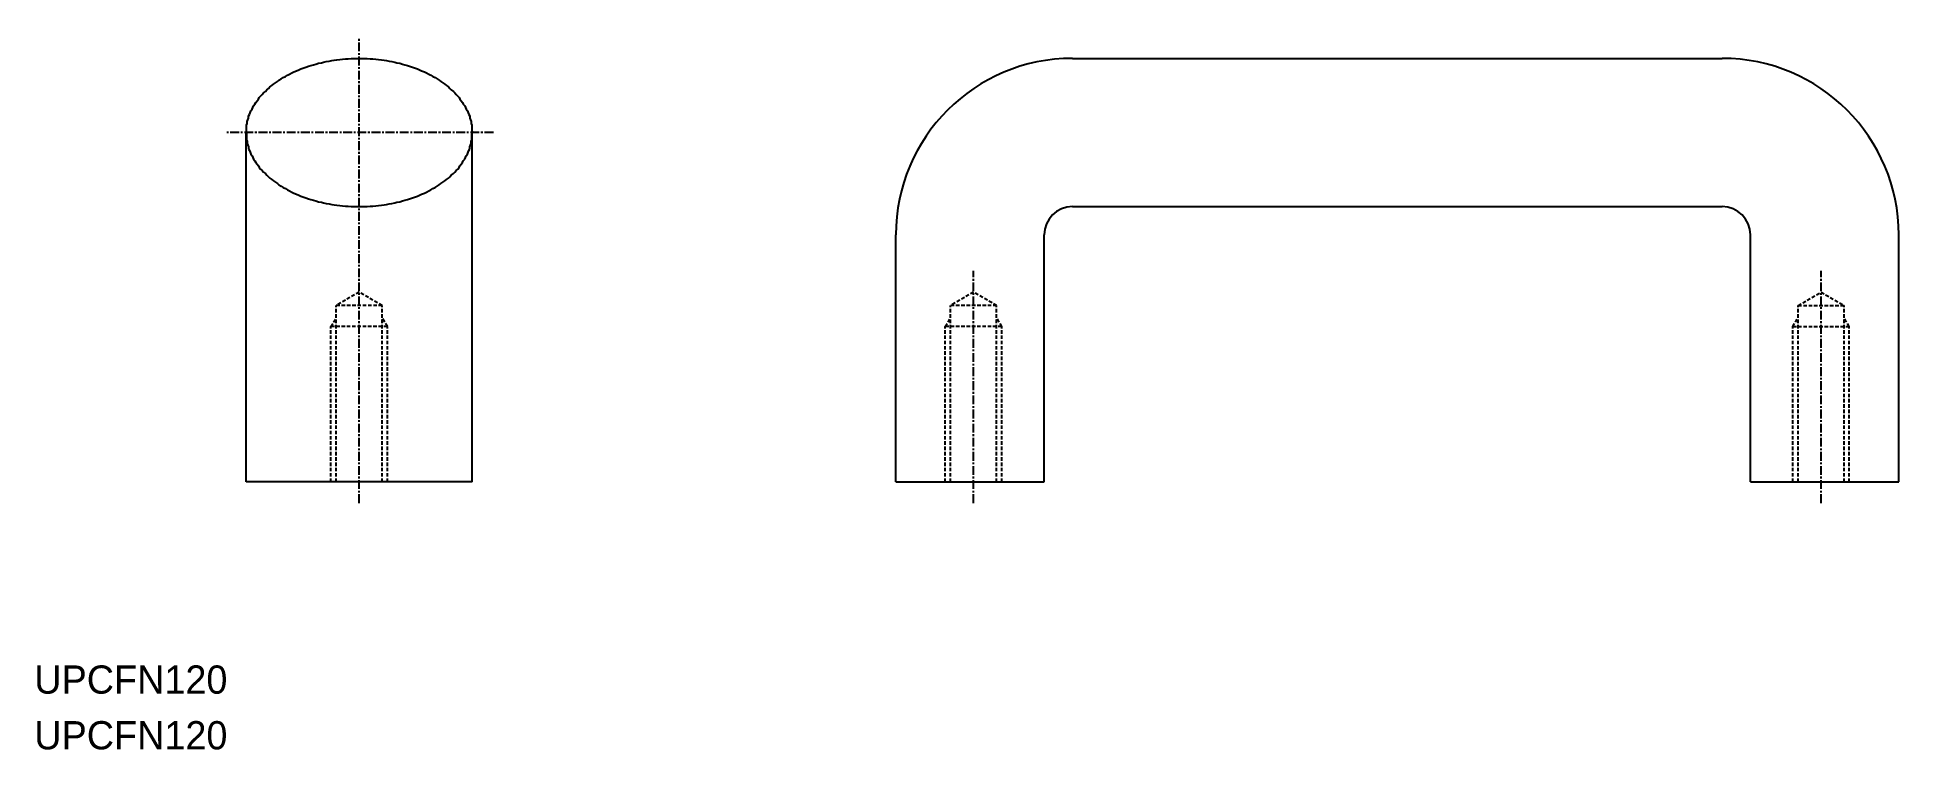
# Model space of a CAD drawing. Extents: x -11313 to -11049, y -447 to -346.
import ezdxf

# ---------------------------------------------------------------- set-up
doc = ezdxf.new("R2010")
doc.units = 0
doc.linetypes.add('CENTER', pattern=[2, 1.25, -0.25, 0.25, -0.25])
doc.linetypes.add('DASHED', pattern=[0.75, 0.5, -0.25])
doc.layers.get('0').update_dxf_attribs({"linetype": 'CONTINUOUS'})
doc.layers.add('CENTER', color=1, linetype='CENTER')

msp = doc.modelspace()

# ---------------------------------------------------------------- linework, layer by layer
at = {"color": 7, "linetype": 'CONTINUOUS'}
for p, q in [((-11166.05, -348.61), (-11074.05, -348.61)), ((-11283.05, -408.61), (-11283.05, -359.11)), ((-11251.05, -408.61), (-11251.05, -359.11)), ((-11166.05, -369.61), (-11074.05, -369.61)), ((-11191.05, -408.61), (-11191.05, -373.61)), ((-11170.05, -408.61), (-11170.05, -373.61)), ((-11070.05, -408.61), (-11070.05, -373.61)), ((-11049.05, -408.61), (-11049.05, -373.61)), ((-11251.05, -408.61), (-11283.05, -408.61)), ((-11191.05, -408.61), (-11170.05, -408.61)), ((-11070.05, -408.61), (-11049.05, -408.61))]:
    msp.add_line(p, q, dxfattribs=at)
at = {"color": 3, "linetype": 'DASHED'}
for p, q in [((-11267.05, -381.73), (-11270.3, -383.61)), ((-11263.79, -383.61), (-11267.05, -381.73)), ((-11180.05, -381.73), (-11183.3, -383.61)), ((-11176.79, -383.61), (-11180.05, -381.73)), ((-11063.3, -383.61), (-11060.05, -381.73)), ((-11060.05, -381.73), (-11056.79, -383.61)), ((-11263.79, -383.61), (-11270.3, -383.61)), ((-11270.3, -408.61), (-11270.3, -383.61)), ((-11263.79, -408.61), (-11263.79, -383.61)), ((-11183.3, -408.61), (-11183.3, -383.61)), ((-11176.79, -383.61), (-11183.3, -383.61)), ((-11176.79, -408.61), (-11176.79, -383.61)), ((-11063.3, -383.61), (-11056.79, -383.61)), ((-11063.3, -408.61), (-11063.3, -383.61)), ((-11056.79, -408.61), (-11056.79, -383.61)), ((-11271.05, -386.61), (-11270.3, -385.33)), ((-11263.05, -386.61), (-11271.05, -386.61)), ((-11271.05, -408.61), (-11271.05, -386.61)), ((-11263.05, -386.61), (-11263.79, -385.33)), ((-11263.05, -408.61), (-11263.05, -386.61)), ((-11184.05, -386.61), (-11183.3, -385.33)), ((-11184.05, -408.61), (-11184.05, -386.61)), ((-11176.05, -386.61), (-11184.05, -386.61)), ((-11176.05, -386.61), (-11176.79, -385.33)), ((-11176.05, -408.61), (-11176.05, -386.61)), ((-11064.05, -386.61), (-11063.3, -385.33)), ((-11064.05, -386.61), (-11056.05, -386.61)), ((-11064.05, -408.61), (-11064.05, -386.61)), ((-11056.05, -386.61), (-11056.79, -385.33)), ((-11056.05, -408.61), (-11056.05, -386.61))]:
    msp.add_line(p, q, dxfattribs=at)
at = {"color": 7, "linetype": 'CONTINUOUS'}
msp.add_polyline3d([(-11283, -359.11, 0), (-11283, -358.85, 0), (-11283, -358.6, 0), (-11283, -358.34, 0), (-11283, -358.08, 0), (-11282.9, -357.82, 0), (-11282.9, -357.57, 0), (-11282.8, -357.31, 0), (-11282.7, -357.06, 0), (-11282.7, -356.81, 0), (-11282.6, -356.56, 0), (-11282.5, -356.31, 0), (-11282.4, -356.06, 0), (-11282.2, -355.82, 0), (-11282.1, -355.57, 0), (-11282, -355.33, 0), (-11281.8, -355.09, 0), (-11281.7, -354.86, 0), (-11281.5, -354.62, 0), (-11281.3, -354.39, 0), (-11281.2, -354.16, 0), (-11281, -353.94, 0), (-11280.8, -353.71, 0), (-11280.6, -353.49, 0), (-11280.3, -353.28, 0), (-11280.1, -353.06, 0), (-11279.9, -352.86, 0), (-11279.7, -352.65, 0), (-11279.4, -352.45, 0), (-11279.2, -352.25, 0), (-11278.9, -352.06, 0), (-11278.6, -351.87, 0), (-11278.4, -351.69, 0), (-11278.1, -351.51, 0), (-11277.8, -351.33, 0), (-11277.5, -351.16, 0), (-11277.2, -350.99, 0), (-11276.9, -350.83, 0), (-11276.6, -350.68, 0), (-11276.3, -350.53, 0), (-11275.9, -350.38, 0), (-11275.6, -350.24, 0), (-11275.3, -350.1, 0), (-11274.9, -349.97, 0), (-11274.6, -349.85, 0), (-11274.2, -349.73, 0), (-11273.9, -349.62, 0), (-11273.5, -349.51, 0), (-11273.2, -349.41, 0), (-11272.8, -349.31, 0), (-11272.4, -349.22, 0), (-11272.1, -349.14, 0), (-11271.7, -349.06, 0), (-11271.3, -348.99, 0), (-11270.9, -348.93, 0), (-11270.6, -348.87, 0), (-11270.2, -348.81, 0), (-11269.8, -348.76, 0), (-11269.4, -348.72, 0), (-11269, -348.69, 0), (-11268.6, -348.66, 0), (-11268.2, -348.64, 0), (-11267.8, -348.62, 0), (-11267.4, -348.61, 0), (-11267, -348.61, 0), (-11266.7, -348.61, 0), (-11266.3, -348.62, 0), (-11265.9, -348.64, 0), (-11265.5, -348.66, 0), (-11265.1, -348.69, 0), (-11264.7, -348.72, 0), (-11264.3, -348.76, 0), (-11263.9, -348.81, 0), (-11263.5, -348.87, 0), (-11263.2, -348.93, 0), (-11262.8, -348.99, 0), (-11262.4, -349.06, 0), (-11262, -349.14, 0), (-11261.7, -349.22, 0), (-11261.3, -349.31, 0), (-11260.9, -349.41, 0), (-11260.6, -349.51, 0), (-11260.2, -349.62, 0), (-11259.9, -349.73, 0), (-11259.5, -349.85, 0), (-11259.2, -349.97, 0), (-11258.8, -350.1, 0), (-11258.5, -350.24, 0), (-11258.2, -350.38, 0), (-11257.8, -350.53, 0), (-11257.5, -350.68, 0), (-11257.2, -350.83, 0), (-11256.9, -350.99, 0), (-11256.6, -351.16, 0), (-11256.3, -351.33, 0), (-11256, -351.51, 0), (-11255.7, -351.69, 0), (-11255.5, -351.87, 0), (-11255.2, -352.06, 0), (-11254.9, -352.25, 0), (-11254.7, -352.45, 0), (-11254.4, -352.65, 0), (-11254.2, -352.86, 0), (-11254, -353.06, 0), (-11253.7, -353.28, 0), (-11253.5, -353.49, 0), (-11253.3, -353.71, 0), (-11253.1, -353.94, 0), (-11252.9, -354.16, 0), (-11252.8, -354.39, 0), (-11252.6, -354.62, 0), (-11252.4, -354.86, 0), (-11252.3, -355.09, 0), (-11252.1, -355.33, 0), (-11252, -355.57, 0), (-11251.9, -355.82, 0), (-11251.7, -356.06, 0), (-11251.6, -356.31, 0), (-11251.5, -356.56, 0), (-11251.4, -356.81, 0), (-11251.4, -357.06, 0), (-11251.3, -357.31, 0), (-11251.2, -357.57, 0), (-11251.2, -357.82, 0), (-11251.1, -358.08, 0), (-11251.1, -358.34, 0), (-11251.1, -358.6, 0), (-11251.1, -358.85, 0), (-11251, -359.11, 0)], dxfattribs=at)
at = {"color": 3, "linetype": 'DASHED'}
msp.add_polyline3d([(-11283, -359.11, 0), (-11283, -359.37, 0), (-11283, -359.62, 0), (-11283, -359.88, 0), (-11283, -360.14, 0), (-11282.9, -360.4, 0), (-11282.9, -360.65, 0), (-11282.8, -360.9, 0), (-11282.7, -361.16, 0), (-11282.7, -361.41, 0), (-11282.6, -361.66, 0), (-11282.5, -361.91, 0), (-11282.4, -362.16, 0), (-11282.2, -362.4, 0), (-11282.1, -362.65, 0), (-11282, -362.89, 0), (-11281.8, -363.13, 0), (-11281.7, -363.37, 0), (-11281.5, -363.6, 0), (-11281.3, -363.83, 0), (-11281.2, -364.06, 0), (-11281, -364.29, 0), (-11280.8, -364.51, 0), (-11280.6, -364.73, 0), (-11280.3, -364.94, 0), (-11280.1, -365.16, 0), (-11279.9, -365.37, 0), (-11279.7, -365.57, 0), (-11279.4, -365.77, 0), (-11279.2, -365.97, 0), (-11278.9, -366.16, 0), (-11278.6, -366.35, 0), (-11278.4, -366.54, 0), (-11278.1, -366.71, 0), (-11277.8, -366.89, 0), (-11277.5, -367.06, 0), (-11277.2, -367.23, 0), (-11276.9, -367.39, 0), (-11276.6, -367.54, 0), (-11276.3, -367.69, 0), (-11275.9, -367.84, 0), (-11275.6, -367.98, 0), (-11275.3, -368.12, 0), (-11274.9, -368.25, 0), (-11274.6, -368.37, 0), (-11274.2, -368.49, 0), (-11273.9, -368.6, 0), (-11273.5, -368.71, 0), (-11273.2, -368.81, 0), (-11272.8, -368.91, 0), (-11272.4, -369, 0), (-11272.1, -369.08, 0), (-11271.7, -369.16, 0), (-11271.3, -369.23, 0), (-11270.9, -369.3, 0), (-11270.6, -369.36, 0), (-11270.2, -369.41, 0), (-11269.8, -369.46, 0), (-11269.4, -369.5, 0), (-11269, -369.53, 0), (-11268.6, -369.56, 0), (-11268.2, -369.58, 0), (-11267.8, -369.6, 0), (-11267.4, -369.61, 0), (-11267, -369.61, 0), (-11266.7, -369.61, 0), (-11266.3, -369.6, 0), (-11265.9, -369.58, 0), (-11265.5, -369.56, 0), (-11265.1, -369.53, 0), (-11264.7, -369.5, 0), (-11264.3, -369.46, 0), (-11263.9, -369.41, 0), (-11263.5, -369.36, 0), (-11263.2, -369.3, 0), (-11262.8, -369.23, 0), (-11262.4, -369.16, 0), (-11262, -369.08, 0), (-11261.7, -369, 0), (-11261.3, -368.91, 0), (-11260.9, -368.81, 0), (-11260.6, -368.71, 0), (-11260.2, -368.6, 0), (-11259.9, -368.49, 0), (-11259.5, -368.37, 0), (-11259.2, -368.25, 0), (-11258.8, -368.12, 0), (-11258.5, -367.98, 0), (-11258.2, -367.84, 0), (-11257.8, -367.69, 0), (-11257.5, -367.54, 0), (-11257.2, -367.39, 0), (-11256.9, -367.23, 0), (-11256.6, -367.06, 0), (-11256.3, -366.89, 0), (-11256, -366.71, 0), (-11255.7, -366.54, 0), (-11255.5, -366.35, 0), (-11255.2, -366.16, 0), (-11254.9, -365.97, 0), (-11254.7, -365.77, 0), (-11254.4, -365.57, 0), (-11254.2, -365.37, 0), (-11254, -365.16, 0), (-11253.7, -364.94, 0), (-11253.5, -364.73, 0), (-11253.3, -364.51, 0), (-11253.1, -364.29, 0), (-11252.9, -364.06, 0), (-11252.8, -363.83, 0), (-11252.6, -363.6, 0), (-11252.4, -363.37, 0), (-11252.3, -363.13, 0), (-11252.1, -362.89, 0), (-11252, -362.65, 0), (-11251.9, -362.4, 0), (-11251.7, -362.16, 0), (-11251.6, -361.91, 0), (-11251.5, -361.66, 0), (-11251.4, -361.41, 0), (-11251.4, -361.16, 0), (-11251.3, -360.9, 0), (-11251.2, -360.65, 0), (-11251.2, -360.4, 0), (-11251.1, -360.14, 0), (-11251.1, -359.88, 0), (-11251.1, -359.62, 0), (-11251.1, -359.37, 0), (-11251, -359.11, 0)], dxfattribs=at)
at = {"color": 7, "linetype": 'CONTINUOUS'}
for centre, radius, start, end in [((-11166.05, -373.61), 25, 90, 180), ((-11074.05, -373.61), 25, 0, 90), ((-11166.05, -373.61), 4, 90, 180), ((-11074.05, -373.61), 4, 0, 90)]:
    msp.add_arc(centre, radius, start, end, dxfattribs=at)
at = {"layer": 'CENTER', "color": 1, "linetype": 'CENTER'}
for p, q in [((-11267.05, -411.61), (-11267.05, -345.61)), ((-11248.05, -359.11), (-11286.05, -359.11)), ((-11180.05, -411.61), (-11180.05, -378.73)), ((-11060.05, -411.61), (-11060.05, -378.73))]:
    msp.add_line(p, q, dxfattribs=at)

# ---------------------------------------------------------------- texts
for p in [(-11313.05, -438.61), (-11313.05, -446.5)]:
    msp.add_text('UPCFN120', height=4).set_placement(p)

doc.saveas('drawing.dxf')
